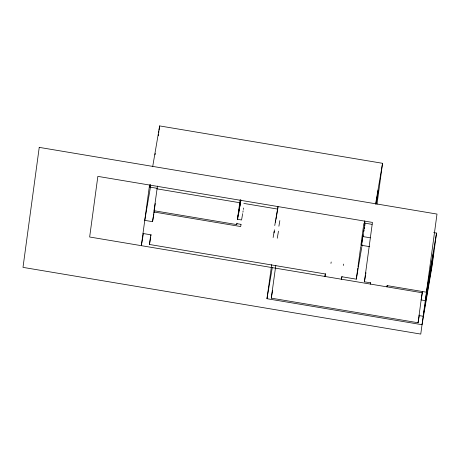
<?xml version="1.0" encoding="UTF-8"?>
<svg xmlns="http://www.w3.org/2000/svg" width="460" height="460" viewBox="0 0 460 460"><rect width="100%" height="100%" fill="white"/><g stroke="black" fill="none" stroke-linecap="round" stroke-linejoin="round"><path stroke-width="0.69" d="M149.54 185.046L141.341 245.669L143.382 233.703M157.607 188.399L149.828 187.093L150.19 184.402M158.315 135.792L158.505 134.377M158.694 132.969L158.884 131.56M159.074 130.151L159.649 125.919L382.547 163.3L376.999 204.297M325.433 273.648L324.955 276.46L325.289 273.959L149.454 244.473L150.765 234.795L142.985 233.49M150.518 186.691L144.762 220.363L152.542 221.668L155.296 203.533M157.464 186.035L154.019 210.726L236.722 224.595L236.963 223.186M236.722 224.595L236.848 223.658L240.982 224.353M242.656 213.641L241.575 219.978L237.44 219.282L240.16 199.905M433.717 232.605L436.534 233.076L432.135 265.581L422.033 324.702L266.972 298.701L271.682 264.632M419.388 315.019L418.065 322.759L271.273 298.143L275.816 265.328M341.975 276.42L341.492 279.237L341.832 276.736L356.304 279.162L357.828 267.915M357.995 266.668L360.703 246.663M360.87 245.416L363.831 223.537M369.719 246.663L361.451 245.272L365.004 222.674M372.036 224.353L364.452 223.083L364.728 221.064M370.679 282.681L370.438 284.09L370.605 282.837L364.406 281.802L372.439 222.421L97.853 176.375L89.654 237.003L422.125 292.755L418.065 322.759M152.668 166.744L159.649 125.919M155.031 154.802L155.273 153.416M149.828 187.093L150.178 185.018M152.542 221.668L153.381 216.758M153.623 215.355L153.858 213.952M154.1 212.549L154.341 211.146M149.454 244.473L150.661 237.435M150.897 236.026L151.139 234.623M237.44 219.282L240.81 199.577M238.171 215.918L238.412 214.509M238.654 213.101L238.895 211.692M239.137 210.283L239.372 208.874M239.614 207.471L240.821 200.428M237.682 218.966L237.923 217.557M238.165 216.148L238.406 214.739M238.648 213.336L240.81 200.663M242.897 212.232L243.139 210.824M243.38 209.421L243.622 208.012M241.046 224.428L240.689 226.538L153.853 211.98M274.752 225.538L278.001 206.534M275.488 222.174L275.724 220.765M275.965 219.357L278.012 207.391M273.131 237.532L274.453 229.787M274.068 232.835L274.309 231.426M278.892 226.234L279.852 220.605M266.972 298.701L272.262 267.731M277.265 238.228L278.472 231.184M271.273 298.143L272.596 290.404M330.947 263.407L331.188 262.005M343.355 265.489L343.591 264.086M364.452 223.083L364.809 221.007M361.451 245.272L362.75 237.659M362.992 236.273L363.228 234.887M363.82 231.426L364.055 230.04M364.291 228.654L364.527 227.269M364.763 225.889L365.004 224.503M356.304 279.162L362.198 244.674M375.567 204.125L382.547 163.3M375.918 203.947L378.287 190.101L376.274 203.699M364.406 281.802L365.487 275.465M365.729 274.056L365.97 272.648M387.216 285.453L386.981 286.862L387.147 285.614L426.431 292.198L436.534 233.076M422.125 292.755L422.366 291.347M422.596 291.496L421.153 299.943L425.287 300.639L433.711 251.367L431.595 266.995L423.171 316.267L419.037 315.572M156.981 188.853L239.683 202.716M243.817 203.412L276.995 208.978M362.635 236.526L370.214 237.797M39.238 147.373L23 267.375L420.762 334.081L437 214.072L39.238 147.373"/></g></svg>
